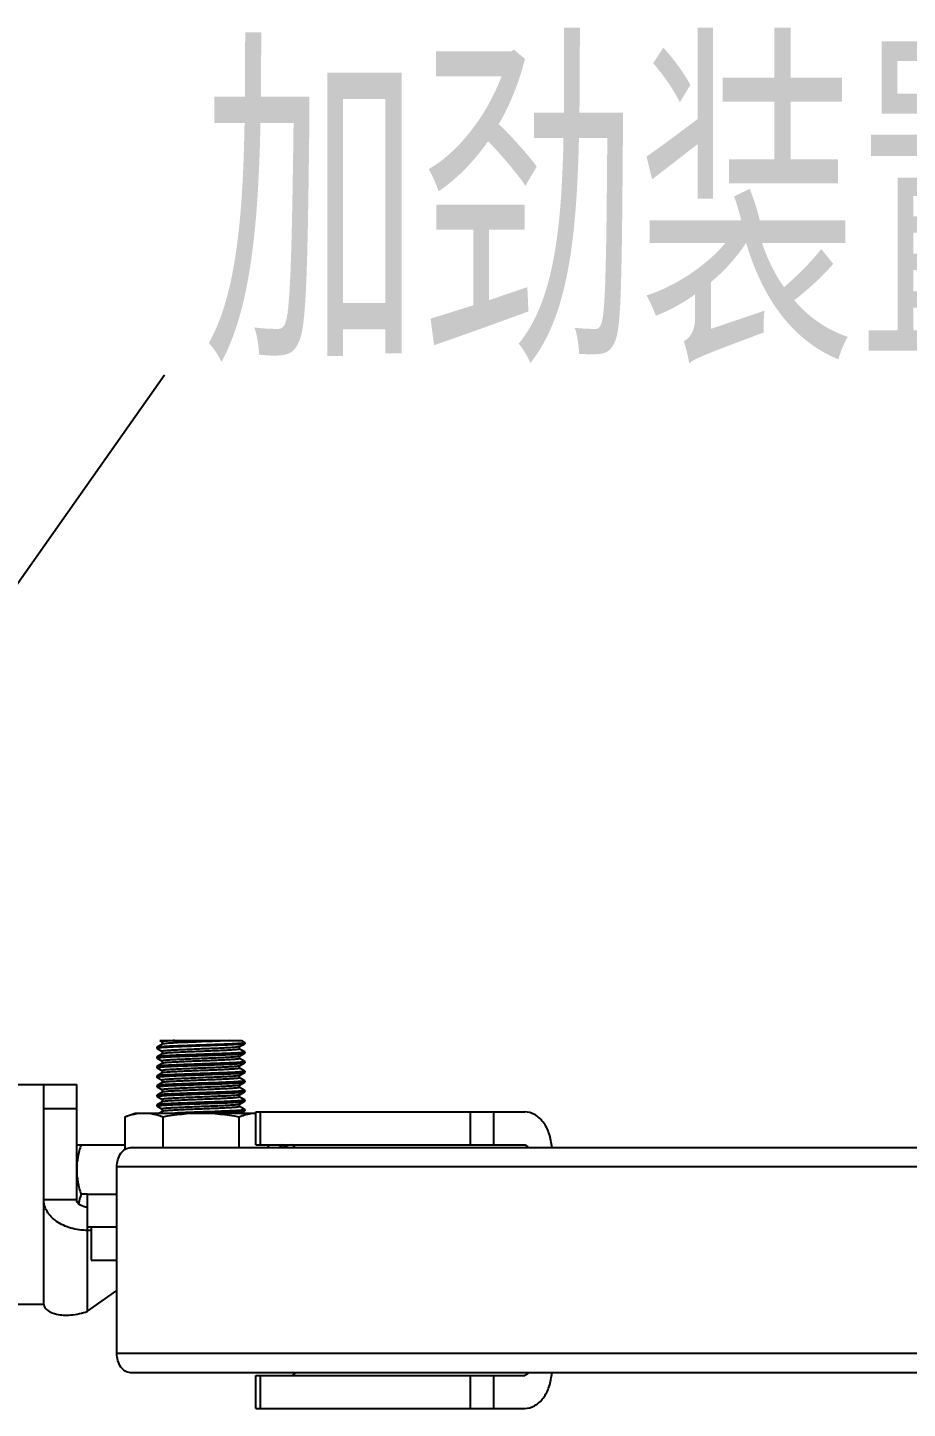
# Model space of a CAD drawing. Extents: x -409572 to -157272, y 600795 to 878326.
# Drawn here: x -391608 to -390445, y 813700 to 815526 of the extents above; entities that cross this region are included whole.
import ezdxf

# ---------------------------------------------------------------- set-up
doc = ezdxf.new("R2010")
doc.units = 0
doc.header["$LTSCALE"] = 1000
doc.header["$MEASUREMENT"] = 0
doc.layers.get('0').update_dxf_attribs({"linetype": 'CONTINUOUS'})
doc.styles.get("Standard").update_dxf_attribs({"font": 'GBENOR', "bigfont": 'GBCBIG'})

msp = doc.modelspace()

# ---------------------------------------------------------------- linework, layer by layer
at = {"linetype": 'CONTINUOUS'}
for p, q in [((-391436.9, 814178), (-391436.8, 814178.1)), ((-391436.9, 814178), (-391436.9, 814176.4)), ((-391436.9, 814178), (-391436.9, 814176.4)), ((-391436.8, 814176.3), (-391436.9, 814176.4)), ((-391436.9, 814176.4), (-391436.9, 814176.4)), ((-391430, 814182), (-391436.8, 814178.1)), ((-391436.8, 814176.3), (-391430, 814172.3)), ((-391433, 814186.8), (-391430, 814185.1)), ((-391433, 814186.8), (-391324.9, 814186.8)), ((-391430, 814185.1), (-391430, 814182)), ((-391429.9, 814182.1), (-391430, 814182)), ((-391430, 814172.4), (-391430, 814169.3)), ((-391327.8, 814178.6), (-391327.6, 814178.7)), ((-391327.6, 814178.7), (-391320.9, 814182.6)), ((-391327.6, 814175.6), (-391327.6, 814178.7)), ((-391320.9, 814171.7), (-391327.6, 814175.6)), ((-391320.9, 814184.4), (-391324.9, 814186.8)), ((-391320.7, 814184.3), (-391320.9, 814184.4)), ((-391320.7, 814182.7), (-391320.9, 814182.6)), ((-391320.9, 814171.7), (-391320.7, 814171.6)), ((-391320.7, 814184.3), (-391320.7, 814182.7)), ((-391436.8, 814165.4), (-391436.9, 814165.3)), ((-391436.9, 814165.3), (-391436.9, 814163.7)), ((-391436.9, 814165.3), (-391436.9, 814163.7)), ((-391436.8, 814163.6), (-391436.9, 814163.7)), ((-391436.9, 814163.7), (-391436.9, 814163.7)), ((-391430, 814169.3), (-391436.8, 814165.4)), ((-391436.8, 814163.6), (-391430, 814159.6)), ((-391430, 814156.6), (-391436.8, 814152.7)), ((-391429.9, 814169.4), (-391430, 814169.3)), ((-391430, 814159.7), (-391430, 814156.6)), ((-391429.9, 814156.7), (-391430, 814156.6)), ((-391429.7, 814169.5), (-391429.9, 814169.4)), ((-391327.8, 814165.9), (-391327.6, 814166)), ((-391327.6, 814166), (-391320.9, 814169.9)), ((-391327.6, 814162.9), (-391327.6, 814166)), ((-391320.9, 814159), (-391327.6, 814162.9)), ((-391327.6, 814153.3), (-391320.9, 814157.2)), ((-391320.9, 814169.9), (-391320.7, 814170)), ((-391320.9, 814159), (-391320.7, 814158.9)), ((-391320.9, 814157.2), (-391320.7, 814157.3)), ((-391320.7, 814171.6), (-391320.7, 814170)), ((-391320.7, 814171.6), (-391320.7, 814170)), ((-391320.7, 814158.9), (-391320.7, 814157.3)), ((-391320.7, 814158.9), (-391320.7, 814157.3)), ((-391436.8, 814152.7), (-391436.9, 814152.6)), ((-391436.9, 814152.6), (-391436.9, 814151)), ((-391436.9, 814152.6), (-391436.9, 814151)), ((-391436.8, 814150.9), (-391436.9, 814151)), ((-391436.9, 814151), (-391436.9, 814151)), ((-391436.8, 814140), (-391436.9, 814139.9)), ((-391436.9, 814139.9), (-391436.9, 814138.3)), ((-391436.9, 814139.9), (-391436.9, 814138.3)), ((-391436.8, 814138.1), (-391436.9, 814138.3)), ((-391436.9, 814138.3), (-391436.9, 814138.3)), ((-391436.8, 814150.9), (-391430, 814146.9)), ((-391430, 814143.9), (-391436.8, 814140)), ((-391436.8, 814138.1), (-391430, 814134.2)), ((-391430, 814147), (-391430, 814143.9)), ((-391429.9, 814144), (-391430, 814143.9)), ((-391327.8, 814153.2), (-391327.6, 814153.3)), ((-391327.8, 814140.5), (-391327.6, 814140.6)), ((-391327.6, 814150.2), (-391327.6, 814153.3)), ((-391320.9, 814146.3), (-391327.6, 814150.2)), ((-391327.6, 814140.6), (-391320.9, 814144.5)), ((-391327.6, 814137.5), (-391327.6, 814140.6)), ((-391320.9, 814133.6), (-391327.6, 814137.5)), ((-391320.9, 814146.3), (-391320.7, 814146.2)), ((-391320.9, 814144.5), (-391320.7, 814144.6)), ((-391320.7, 814146.2), (-391320.7, 814144.6)), ((-391320.7, 814146.2), (-391320.7, 814144.6)), ((-391949.6, 814128.7), (-391543, 814128.7)), ((-391586.6, 813838.3), (-391586.6, 814128.7)), ((-391543, 813976.7), (-391543, 814128.7)), ((-391436.8, 814127.3), (-391436.9, 814127.1)), ((-391436.9, 814127.1), (-391436.9, 814125.6)), ((-391436.9, 814127.1), (-391436.9, 814125.6)), ((-391436.8, 814125.4), (-391436.9, 814125.6)), ((-391436.9, 814125.6), (-391436.9, 814125.6)), ((-391430, 814131.2), (-391436.8, 814127.3)), ((-391436.8, 814125.4), (-391430, 814121.5)), ((-391430, 814118.5), (-391436.8, 814114.6)), ((-391430, 814134.3), (-391430, 814131.2)), ((-391429.9, 814131.2), (-391430, 814131.2)), ((-391430, 814121.6), (-391430, 814118.5)), ((-391429.9, 814118.5), (-391430, 814118.5)), ((-391327.8, 814127.8), (-391327.6, 814127.9)), ((-391327.6, 814127.9), (-391320.9, 814131.8)), ((-391327.6, 814124.8), (-391327.6, 814127.9)), ((-391320.9, 814120.9), (-391327.6, 814124.8)), ((-391327.6, 814115.2), (-391320.9, 814119.1)), ((-391320.9, 814133.6), (-391320.7, 814133.5)), ((-391320.9, 814131.8), (-391320.7, 814131.9)), ((-391320.9, 814120.9), (-391320.7, 814120.8)), ((-391320.9, 814119.1), (-391320.7, 814119.2)), ((-391320.7, 814133.5), (-391320.7, 814131.9)), ((-391320.7, 814133.5), (-391320.7, 814131.9)), ((-391320.7, 814120.8), (-391320.7, 814119.2)), ((-391320.7, 814120.8), (-391320.7, 814119.2)), ((-391436.8, 814114.6), (-391436.9, 814114.4)), ((-391436.9, 814114.4), (-391436.9, 814112.9)), ((-391436.9, 814114.4), (-391436.9, 814112.9)), ((-391436.8, 814112.7), (-391436.9, 814112.9)), ((-391436.9, 814112.9), (-391436.9, 814112.9)), ((-391436.8, 814101.9), (-391436.9, 814101.7)), ((-391436.9, 814101.7), (-391436.9, 814100.2)), ((-391436.9, 814101.7), (-391436.9, 814100.2)), ((-391436.8, 814100), (-391436.9, 814100.2)), ((-391436.9, 814100.2), (-391436.9, 814100.2)), ((-391436.8, 814112.7), (-391430, 814108.8)), ((-391430, 814105.8), (-391436.8, 814101.9)), ((-391436.8, 814100), (-391430, 814096.1)), ((-391430, 814108.9), (-391430, 814105.8)), ((-391429.9, 814105.8), (-391430, 814105.8)), ((-391429.7, 814105.9), (-391429.9, 814105.8)), ((-391327.8, 814115.1), (-391328, 814115)), ((-391327.8, 814115.1), (-391327.6, 814115.2)), ((-391327.8, 814102.4), (-391327.6, 814102.5)), ((-391327.6, 814112.1), (-391327.6, 814115.2)), ((-391320.9, 814108.2), (-391327.6, 814112.1)), ((-391327.6, 814102.5), (-391320.9, 814106.4)), ((-391327.6, 814099.3), (-391327.6, 814102.5)), ((-391320.9, 814095.5), (-391327.6, 814099.4)), ((-391320.9, 814108.2), (-391320.7, 814108.1)), ((-391320.9, 814106.4), (-391320.7, 814106.5)), ((-391320.7, 814108.1), (-391320.7, 814106.5)), ((-391320.7, 814108.1), (-391320.7, 814106.5)), ((-391586.6, 814096.8), (-391543, 814096.8)), ((-391479.4, 814086), (-391465.9, 814090.9)), ((-391479.4, 814086), (-391479.4, 814042.8)), ((-391465.9, 814090.9), (-391306.2, 814090.9)), ((-391430, 814093.1), (-391433.7, 814090.9)), ((-391430, 814096.2), (-391430, 814093.1)), ((-391429.9, 814093.1), (-391430, 814093.1)), ((-391429.1, 814086), (-391429.1, 814045.2)), ((-391328.5, 814086), (-391328.5, 814045.2)), ((-391325.6, 814090.9), (-391320.9, 814093.7)), ((-391320.9, 814095.5), (-391320.7, 814095.4)), ((-391320.9, 814093.7), (-391320.7, 814093.8)), ((-391320.7, 814095.4), (-391320.7, 814093.8)), ((-391320.7, 814095.4), (-391320.7, 814093.8)), ((-391306.2, 814048.8), (-391306.2, 814092.4)), ((-391306.2, 814092.4), (-390950.8, 814092.4)), ((-391299.9, 814048.8), (-391299.9, 814092.4)), ((-391022.7, 814092.4), (-391022.7, 814048.8)), ((-390991.9, 814092.4), (-390991.9, 814048.8)), ((-391543, 814048.8), (-391479.4, 814048.8)), ((-391471.8, 814045.2), (-389090.8, 814045.2)), ((-391306.2, 814048.8), (-390950.8, 814048.8)), ((-391288.1, 814048.8), (-391290.7, 814045.2)), ((-391269.3, 814047.4), (-391272.3, 814048.8)), ((-391271.8, 814048.8), (-391271.6, 814048.5)), ((-391263.6, 814045.2), (-391269.3, 814047.4)), ((-391489.8, 813772.9), (-391489.8, 814019.8)), ((-389283.3, 814019.8), (-391489.8, 814019.8)), ((-391586.6, 813976.7), (-391543, 813976.7)), ((-391528.5, 813983.5), (-391537.2, 813983.5)), ((-391528.5, 813828.7), (-391528.5, 813983.5)), ((-391528.5, 813983.5), (-391489.8, 813983.5)), ((-391489.8, 813939.9), (-391528.5, 813939.9)), ((-391524, 813935.7), (-391528.5, 813935.7)), ((-391524, 813939.9), (-391524, 813896.4)), ((-391524, 813896.4), (-391489.8, 813896.4)), ((-391528.5, 813828.7), (-391489.8, 813856.1)), ((-392610.3, 813838.3), (-391586.6, 813838.3)), ((-389283.3, 813772.9), (-391489.8, 813772.9)), ((-389090.8, 813747.5), (-391471.8, 813747.5)), ((-391306.2, 813700.3), (-391306.2, 813743.9)), ((-391306.2, 813743.9), (-390950.8, 813743.9)), ((-391299.9, 813700.3), (-391299.9, 813743.9)), ((-391022.7, 813743.9), (-391022.7, 813700.3)), ((-390991.9, 813743.9), (-390991.9, 813700.3)), ((-391306.2, 813700.3), (-390950.8, 813700.3))]:
    msp.add_line(p, q, dxfattribs=at)
msp.add_lwpolyline([(-392004.6, 814246.7), (-391427, 815067)])
msp.add_arc((-391269, 814054.4), 15, 330.2297, 332.1247, dxfattribs=at)
for points, knots in [([(-391320.9, 814182.6), (-391321, 814182.5), (-391321.6, 814182.4), (-391322.7, 814182.2), (-391324.4, 814182), (-391327.6, 814181.7), (-391332.7, 814181.4), (-391340, 814181), (-391348.8, 814180.6), (-391358.7, 814180.3), (-391369.3, 814179.9), (-391380.3, 814179.5), (-391391.2, 814179.1), (-391401.7, 814178.7), (-391411.3, 814178.4), (-391419.7, 814178), (-391425.8, 814177.7), (-391429.9, 814177.4), (-391432.3, 814177.2), (-391434.2, 814177), (-391435.6, 814176.8), (-391436.4, 814176.6), (-391436.9, 814176.5), (-391436.9, 814176.4)], [0, 0, 0, 0, 0.005436, 0.015295, 0.02956, 0.048124, 0.097458, 0.161522, 0.237979, 0.324028, 0.416511, 0.512037, 0.607098, 0.698208, 0.782022, 0.855468, 0.915857, 0.940446, 0.960989, 0.977304, 0.989257, 0.996774, 1, 1, 1, 1]), ([(-391436.8, 814178.1), (-391436.6, 814178.2), (-391436, 814178.3), (-391434.9, 814178.5), (-391433.2, 814178.7), (-391430, 814179), (-391424.9, 814179.3), (-391417.5, 814179.7), (-391408.7, 814180.1), (-391398.8, 814180.4), (-391388.1, 814180.8), (-391377.1, 814181.2), (-391366.1, 814181.6), (-391355.7, 814182), (-391346.1, 814182.3), (-391337.7, 814182.7), (-391331.5, 814183.1), (-391327.5, 814183.3), (-391325.2, 814183.5), (-391323.3, 814183.7), (-391321.9, 814183.9), (-391321.2, 814184), (-391320.7, 814184.2), (-391320.7, 814184.3)], [0, 0, 0, 0, 0.005474, 0.015397, 0.029751, 0.04843, 0.098054, 0.162473, 0.239322, 0.325768, 0.418622, 0.514456, 0.609731, 0.70093, 0.784687, 0.857913, 0.91791, 0.942239, 0.962481, 0.978455, 0.990031, 0.997145, 1, 1, 1, 1]), ([(-391413.9, 814186.8), (-391416.2, 814186.6), (-391419.4, 814186.4), (-391423.4, 814186.2), (-391425.7, 814186), (-391427.5, 814185.8), (-391428.8, 814185.6), (-391429.5, 814185.4), (-391430, 814185.2), (-391430, 814185.1)], [0, 0, 0, 0, 0.42036, 0.591474, 0.734119, 0.846922, 0.928807, 0.97931, 1, 1, 1, 1]), ([(-391327.8, 814178.6), (-391327.9, 814178.5), (-391328.5, 814178.4), (-391330.1, 814178.1), (-391333.4, 814177.8), (-391338.4, 814177.4), (-391345, 814177), (-391352.7, 814176.6), (-391361.5, 814176.3), (-391370.9, 814175.9), (-391380.6, 814175.5), (-391390.2, 814175.1), (-391399.4, 814174.7), (-391407.8, 814174.4), (-391415.2, 814174), (-391420.5, 814173.7), (-391424.1, 814173.4), (-391426.1, 814173.2), (-391427.7, 814173), (-391429, 814172.8), (-391429.6, 814172.7), (-391430, 814172.5), (-391430, 814172.4)], [0, 0, 0, 0, 0.005874, 0.016149, 0.049759, 0.099805, 0.164491, 0.241456, 0.327881, 0.420594, 0.516191, 0.611162, 0.702019, 0.785427, 0.858327, 0.918049, 0.942269, 0.962424, 0.97834, 0.989887, 0.997022, 1, 1, 1, 1]), ([(-391341.6, 814186.8), (-391345.4, 814186.5), (-391353.9, 814186.1), (-391367.2, 814185.6), (-391381.5, 814185), (-391395.6, 814184.4), (-391406.6, 814184), (-391414.5, 814183.6), (-391419.4, 814183.3), (-391423.4, 814183), (-391426.4, 814182.7), (-391428.5, 814182.4), (-391429.6, 814182.2), (-391429.9, 814182.1)], [0, 0, 0, 0, 0.131034, 0.286202, 0.452618, 0.616437, 0.764037, 0.82784, 0.883154, 0.928833, 0.963939, 0.987775, 1, 1, 1, 1]), ([(-391327.6, 814175.6), (-391327.6, 814175.5), (-391328, 814175.3), (-391328.7, 814175.2), (-391329.8, 814175), (-391331.4, 814174.8), (-391333.4, 814174.6), (-391336.8, 814174.3), (-391342, 814174), (-391349.2, 814173.6), (-391357.5, 814173.3), (-391366.4, 814172.9), (-391375.9, 814172.5), (-391385.4, 814172.1), (-391394.7, 814171.8), (-391403.5, 814171.4), (-391411.3, 814171), (-391418, 814170.6), (-391423.4, 814170.3), (-391427.1, 814169.9), (-391429, 814169.7), (-391429.7, 814169.5)], [0, 0, 0, 0, 0.002911, 0.009849, 0.021073, 0.036545, 0.056142, 0.079704, 0.137856, 0.208956, 0.290481, 0.379534, 0.472947, 0.567398, 0.659524, 0.746048, 0.823893, 0.890294, 0.942901, 0.979872, 1, 1, 1, 1]), ([(-391436.9, 814163.7), (-391436.9, 814163.8), (-391436.4, 814163.9), (-391435.6, 814164.1), (-391434.2, 814164.3), (-391432.3, 814164.5), (-391429.9, 814164.7), (-391425.8, 814165), (-391419.7, 814165.3), (-391411.3, 814165.7), (-391401.7, 814166), (-391391.2, 814166.4), (-391380.3, 814166.8), (-391369.3, 814167.2), (-391358.7, 814167.6), (-391348.8, 814167.9), (-391340, 814168.3), (-391332.7, 814168.7), (-391327.6, 814169), (-391324.4, 814169.3), (-391322.7, 814169.5), (-391321.6, 814169.7), (-391321, 814169.8), (-391320.9, 814169.9)], [0, 0, 0, 0, 0.003225, 0.010741, 0.022692, 0.039006, 0.059547, 0.084135, 0.144521, 0.217966, 0.301777, 0.392884, 0.487948, 0.583476, 0.67596, 0.762008, 0.838468, 0.902535, 0.95187, 0.970436, 0.984702, 0.994562, 1, 1, 1, 1]), ([(-391436.9, 814151), (-391436.9, 814151.1), (-391436.4, 814151.2), (-391435.6, 814151.4), (-391434.2, 814151.6), (-391432.3, 814151.8), (-391429.9, 814152), (-391425.8, 814152.3), (-391419.7, 814152.6), (-391411.3, 814153), (-391401.7, 814153.3), (-391391.2, 814153.7), (-391380.3, 814154.1), (-391369.3, 814154.5), (-391358.7, 814154.9), (-391348.8, 814155.2), (-391340, 814155.6), (-391332.7, 814156), (-391327.6, 814156.3), (-391324.4, 814156.6), (-391322.7, 814156.8), (-391321.6, 814157), (-391321, 814157.1), (-391320.9, 814157.2)], [0, 0, 0, 0, 0.003225, 0.010742, 0.022694, 0.039008, 0.059551, 0.084139, 0.144526, 0.217973, 0.301788, 0.392894, 0.487953, 0.583479, 0.675961, 0.762009, 0.838466, 0.902531, 0.951868, 0.970435, 0.984701, 0.994562, 1, 1, 1, 1]), ([(-391320.7, 814171.6), (-391320.7, 814171.5), (-391321.2, 814171.3), (-391321.9, 814171.2), (-391323.3, 814171), (-391325.2, 814170.8), (-391327.5, 814170.6), (-391331.5, 814170.3), (-391337.7, 814170), (-391346.1, 814169.6), (-391355.7, 814169.3), (-391366.1, 814168.9), (-391377.1, 814168.5), (-391388.1, 814168.1), (-391398.8, 814167.7), (-391408.7, 814167.4), (-391417.5, 814167), (-391424.9, 814166.6), (-391430, 814166.3), (-391433.2, 814166), (-391434.9, 814165.8), (-391436, 814165.6), (-391436.6, 814165.5), (-391436.8, 814165.4)], [0, 0, 0, 0, 0.002855, 0.009969, 0.021546, 0.03752, 0.057763, 0.082092, 0.142088, 0.215313, 0.299069, 0.390267, 0.485541, 0.581373, 0.674225, 0.760673, 0.837524, 0.901944, 0.951568, 0.970248, 0.984602, 0.994526, 1, 1, 1, 1]), ([(-391320.7, 814158.9), (-391320.7, 814158.8), (-391321.2, 814158.6), (-391321.9, 814158.5), (-391323.3, 814158.3), (-391325.2, 814158.1), (-391327.5, 814157.9), (-391331.5, 814157.6), (-391337.7, 814157.3), (-391346.1, 814156.9), (-391355.7, 814156.6), (-391366.1, 814156.2), (-391377.1, 814155.8), (-391388.1, 814155.4), (-391398.8, 814155), (-391408.7, 814154.6), (-391417.5, 814154.3), (-391424.9, 814153.9), (-391430, 814153.6), (-391433.2, 814153.3), (-391434.9, 814153.1), (-391436, 814152.9), (-391436.6, 814152.8), (-391436.8, 814152.7)], [0, 0, 0, 0, 0.002855, 0.009968, 0.021544, 0.037518, 0.05776, 0.082088, 0.142084, 0.21531, 0.299066, 0.390263, 0.485541, 0.581378, 0.674232, 0.760678, 0.837529, 0.901949, 0.951571, 0.970249, 0.984603, 0.994526, 1, 1, 1, 1]), ([(-391327.8, 814165.9), (-391327.9, 814165.8), (-391328.5, 814165.7), (-391330.1, 814165.4), (-391333.4, 814165.1), (-391338.4, 814164.7), (-391345, 814164.3), (-391352.7, 814163.9), (-391361.5, 814163.6), (-391370.9, 814163.2), (-391380.6, 814162.8), (-391390.2, 814162.4), (-391399.4, 814162), (-391407.8, 814161.7), (-391415.2, 814161.3), (-391420.5, 814161), (-391424.1, 814160.7), (-391426.1, 814160.5), (-391427.7, 814160.3), (-391429, 814160.1), (-391429.6, 814160), (-391430, 814159.8), (-391430, 814159.7)], [0, 0, 0, 0, 0.005874, 0.016149, 0.049759, 0.099805, 0.164491, 0.241457, 0.327881, 0.420594, 0.516191, 0.611162, 0.702019, 0.785427, 0.858326, 0.918049, 0.942267, 0.962424, 0.978338, 0.989888, 0.99702, 1, 1, 1, 1]), ([(-391327.6, 814162.9), (-391327.6, 814162.8), (-391328.1, 814162.6), (-391328.7, 814162.4), (-391329.9, 814162.3), (-391331.5, 814162.1), (-391333.6, 814161.9), (-391337.1, 814161.6), (-391342.5, 814161.3), (-391349.8, 814160.9), (-391358.3, 814160.5), (-391367.5, 814160.1), (-391377.1, 814159.8), (-391386.8, 814159.4), (-391396.2, 814159), (-391404.9, 814158.6), (-391412.7, 814158.2), (-391419.2, 814157.9), (-391424.3, 814157.5), (-391427.5, 814157.2), (-391429.2, 814156.9), (-391429.7, 814156.8), (-391429.9, 814156.7)], [0, 0, 0, 0, 0.002979, 0.01011, 0.021658, 0.037569, 0.057721, 0.081935, 0.141646, 0.214533, 0.297928, 0.388772, 0.483732, 0.579321, 0.672029, 0.758455, 0.835426, 0.900125, 0.95019, 0.983823, 0.994112, 1, 1, 1, 1]), ([(-391436.9, 814138.3), (-391436.9, 814138.4), (-391436.4, 814138.5), (-391435.6, 814138.7), (-391434.2, 814138.9), (-391432.3, 814139.1), (-391429.9, 814139.3), (-391425.8, 814139.5), (-391419.7, 814139.9), (-391411.3, 814140.3), (-391401.7, 814140.6), (-391391.2, 814141), (-391380.3, 814141.4), (-391369.3, 814141.8), (-391358.7, 814142.2), (-391348.8, 814142.5), (-391340, 814142.9), (-391332.7, 814143.3), (-391327.6, 814143.6), (-391324.4, 814143.9), (-391322.7, 814144.1), (-391321.6, 814144.3), (-391321, 814144.4), (-391320.9, 814144.5)], [0, 0, 0, 0, 0.003225, 0.010742, 0.022693, 0.039008, 0.059551, 0.084139, 0.144525, 0.217968, 0.30178, 0.392886, 0.487947, 0.583471, 0.675953, 0.762004, 0.838465, 0.902532, 0.951868, 0.970435, 0.984701, 0.994562, 1, 1, 1, 1]), ([(-391320.7, 814146.2), (-391320.7, 814146.1), (-391321.2, 814145.9), (-391321.9, 814145.8), (-391323.3, 814145.6), (-391325.2, 814145.4), (-391327.5, 814145.2), (-391331.5, 814144.9), (-391337.7, 814144.6), (-391346.1, 814144.2), (-391355.7, 814143.9), (-391366.1, 814143.5), (-391377.1, 814143.1), (-391388.1, 814142.7), (-391398.8, 814142.3), (-391408.7, 814141.9), (-391417.5, 814141.6), (-391424.9, 814141.2), (-391430, 814140.9), (-391433.2, 814140.6), (-391434.9, 814140.4), (-391436, 814140.2), (-391436.6, 814140.1), (-391436.8, 814140)], [0, 0, 0, 0, 0.002855, 0.009969, 0.021546, 0.03752, 0.057763, 0.082092, 0.142089, 0.215318, 0.299077, 0.390275, 0.485549, 0.581383, 0.674236, 0.760681, 0.837528, 0.901946, 0.95157, 0.970249, 0.984603, 0.994526, 1, 1, 1, 1]), ([(-391328.1, 814153.1), (-391328.8, 814152.9), (-391330.9, 814152.6), (-391334.7, 814152.2), (-391340.1, 814151.9), (-391346.9, 814151.5), (-391354.7, 814151.2), (-391366.7, 814150.6), (-391379.1, 814150.2), (-391391.6, 814149.7), (-391400.5, 814149.3), (-391408.7, 814148.9), (-391415.8, 814148.5), (-391420.9, 814148.2), (-391424.3, 814148), (-391426.3, 814147.8), (-391427.8, 814147.6), (-391429, 814147.4), (-391429.6, 814147.3), (-391430, 814147.1), (-391430, 814147)], [0, 0, 0, 0, 0.02164, 0.059864, 0.113419, 0.180452, 0.258616, 0.345169, 0.53109, 0.623921, 0.712302, 0.793127, 0.863558, 0.921128, 0.944446, 0.963837, 0.979144, 0.990248, 0.997114, 1, 1, 1, 1]), ([(-391327.8, 814140.5), (-391327.9, 814140.4), (-391328.5, 814140.3), (-391330.1, 814140), (-391333.4, 814139.7), (-391338.4, 814139.3), (-391345, 814138.9), (-391352.7, 814138.5), (-391361.5, 814138.2), (-391370.9, 814137.8), (-391380.6, 814137.4), (-391390.2, 814137), (-391399.4, 814136.6), (-391407.8, 814136.3), (-391415.2, 814135.9), (-391420.5, 814135.5), (-391424.1, 814135.3), (-391426.1, 814135.1), (-391427.7, 814134.9), (-391429, 814134.7), (-391429.6, 814134.6), (-391430, 814134.4), (-391430, 814134.3)], [0, 0, 0, 0, 0.005876, 0.016149, 0.049758, 0.099805, 0.164491, 0.241457, 0.327882, 0.420595, 0.516192, 0.611162, 0.702019, 0.785427, 0.858326, 0.918048, 0.942268, 0.962423, 0.978339, 0.989887, 0.997021, 1, 1, 1, 1]), ([(-391327.6, 814150.2), (-391327.6, 814150.1), (-391328.1, 814149.9), (-391328.7, 814149.7), (-391329.9, 814149.6), (-391331.5, 814149.4), (-391333.6, 814149.2), (-391337.1, 814148.9), (-391342.5, 814148.6), (-391349.8, 814148.2), (-391358.3, 814147.8), (-391367.5, 814147.4), (-391377.1, 814147.1), (-391386.8, 814146.7), (-391396.2, 814146.3), (-391404.9, 814145.9), (-391412.7, 814145.5), (-391419.2, 814145.2), (-391424.3, 814144.8), (-391427.5, 814144.5), (-391429.2, 814144.2), (-391429.7, 814144.1), (-391429.9, 814144)], [0, 0, 0, 0, 0.002978, 0.010111, 0.021657, 0.037569, 0.05772, 0.081936, 0.141647, 0.214533, 0.297928, 0.388772, 0.483731, 0.57932, 0.672029, 0.758455, 0.835427, 0.900125, 0.95019, 0.983823, 0.99411, 1, 1, 1, 1]), ([(-391327.6, 814137.5), (-391327.6, 814137.4), (-391328.1, 814137.2), (-391328.7, 814137), (-391329.9, 814136.8), (-391331.5, 814136.7), (-391333.6, 814136.5), (-391337.1, 814136.2), (-391342.5, 814135.9), (-391349.8, 814135.5), (-391358.3, 814135.1), (-391367.5, 814134.7), (-391377.1, 814134.4), (-391386.8, 814134), (-391396.2, 814133.6), (-391404.9, 814133.2), (-391412.7, 814132.8), (-391419.2, 814132.5), (-391424.3, 814132.1), (-391427.5, 814131.8), (-391429.2, 814131.5), (-391429.7, 814131.3), (-391429.9, 814131.2)], [0, 0, 0, 0, 0.002978, 0.010111, 0.021656, 0.037569, 0.05772, 0.081935, 0.141646, 0.214533, 0.297927, 0.388772, 0.483731, 0.579321, 0.67203, 0.758455, 0.835427, 0.900125, 0.95019, 0.983823, 0.994112, 1, 1, 1, 1]), ([(-391436.9, 814125.6), (-391436.9, 814125.7), (-391436.4, 814125.8), (-391435.6, 814126), (-391434.2, 814126.2), (-391432.3, 814126.4), (-391429.9, 814126.6), (-391425.8, 814126.8), (-391419.7, 814127.2), (-391411.3, 814127.5), (-391401.7, 814127.9), (-391391.2, 814128.3), (-391380.3, 814128.7), (-391369.3, 814129.1), (-391358.7, 814129.4), (-391348.8, 814129.8), (-391340, 814130.2), (-391332.7, 814130.6), (-391327.6, 814130.9), (-391324.4, 814131.2), (-391322.7, 814131.4), (-391321.6, 814131.6), (-391321, 814131.7), (-391320.9, 814131.8)], [0, 0, 0, 0, 0.003225, 0.010741, 0.022692, 0.039006, 0.059547, 0.084135, 0.144521, 0.217967, 0.30178, 0.392887, 0.48795, 0.583479, 0.675962, 0.76201, 0.838468, 0.902535, 0.95187, 0.970436, 0.984702, 0.994562, 1, 1, 1, 1]), ([(-391436.9, 814112.9), (-391436.9, 814113), (-391436.4, 814113.1), (-391435.6, 814113.3), (-391434.2, 814113.5), (-391432.3, 814113.7), (-391429.9, 814113.9), (-391425.8, 814114.1), (-391419.7, 814114.5), (-391411.3, 814114.8), (-391401.7, 814115.2), (-391391.2, 814115.6), (-391380.3, 814116), (-391369.3, 814116.4), (-391358.7, 814116.7), (-391348.8, 814117.1), (-391340, 814117.5), (-391332.7, 814117.9), (-391327.6, 814118.2), (-391324.4, 814118.5), (-391322.7, 814118.7), (-391321.6, 814118.9), (-391321, 814119), (-391320.9, 814119.1)], [0, 0, 0, 0, 0.003225, 0.010742, 0.022694, 0.039009, 0.059552, 0.08414, 0.144527, 0.217974, 0.301788, 0.392895, 0.487953, 0.583477, 0.675959, 0.762007, 0.838465, 0.902531, 0.951868, 0.970435, 0.984701, 0.994562, 1, 1, 1, 1]), ([(-391320.7, 814133.5), (-391320.7, 814133.4), (-391321.2, 814133.2), (-391321.9, 814133.1), (-391323.3, 814132.9), (-391325.2, 814132.7), (-391327.5, 814132.5), (-391331.5, 814132.2), (-391337.7, 814131.9), (-391346.1, 814131.5), (-391355.7, 814131.1), (-391366.1, 814130.8), (-391377.1, 814130.4), (-391388.1, 814130), (-391398.8, 814129.6), (-391408.7, 814129.2), (-391417.5, 814128.9), (-391424.9, 814128.5), (-391430, 814128.2), (-391433.2, 814127.9), (-391434.9, 814127.7), (-391436, 814127.5), (-391436.6, 814127.4), (-391436.8, 814127.3)], [0, 0, 0, 0, 0.002855, 0.009968, 0.021545, 0.037519, 0.057762, 0.08209, 0.142086, 0.21531, 0.299066, 0.390263, 0.485539, 0.581372, 0.674224, 0.760672, 0.837524, 0.901944, 0.951568, 0.970248, 0.984602, 0.994526, 1, 1, 1, 1]), ([(-391320.7, 814120.8), (-391320.7, 814120.7), (-391321.2, 814120.5), (-391321.9, 814120.4), (-391323.3, 814120.2), (-391325.2, 814120), (-391327.5, 814119.8), (-391331.5, 814119.5), (-391337.7, 814119.2), (-391346.1, 814118.8), (-391355.7, 814118.4), (-391366.1, 814118.1), (-391377.1, 814117.7), (-391388.1, 814117.3), (-391398.8, 814116.9), (-391408.7, 814116.5), (-391417.5, 814116.2), (-391424.9, 814115.8), (-391430, 814115.5), (-391433.2, 814115.2), (-391434.9, 814115), (-391436, 814114.8), (-391436.6, 814114.7), (-391436.8, 814114.6)], [0, 0, 0, 0, 0.002855, 0.009969, 0.021545, 0.037519, 0.05776, 0.082088, 0.142085, 0.215312, 0.29907, 0.390268, 0.485546, 0.581383, 0.674236, 0.760681, 0.83753, 0.901949, 0.951572, 0.970249, 0.984603, 0.994526, 1, 1, 1, 1]), ([(-391327.8, 814127.8), (-391327.9, 814127.7), (-391328.5, 814127.6), (-391330.1, 814127.3), (-391333.4, 814127), (-391338.4, 814126.6), (-391345, 814126.2), (-391352.7, 814125.8), (-391361.5, 814125.5), (-391370.9, 814125.1), (-391380.6, 814124.7), (-391390.2, 814124.3), (-391399.4, 814123.9), (-391407.8, 814123.5), (-391415.2, 814123.2), (-391420.5, 814122.8), (-391424.1, 814122.6), (-391426.1, 814122.4), (-391427.7, 814122.2), (-391429, 814122), (-391429.6, 814121.9), (-391430, 814121.7), (-391430, 814121.6)], [0, 0, 0, 0, 0.005874, 0.016149, 0.049758, 0.099805, 0.164491, 0.241456, 0.327881, 0.420594, 0.516191, 0.611162, 0.702019, 0.785427, 0.858327, 0.918049, 0.942268, 0.962424, 0.978338, 0.989888, 0.997021, 1, 1, 1, 1]), ([(-391327.6, 814124.8), (-391327.6, 814124.7), (-391328.1, 814124.5), (-391328.7, 814124.3), (-391329.9, 814124.1), (-391331.5, 814124), (-391333.6, 814123.8), (-391337.1, 814123.5), (-391342.5, 814123.2), (-391349.8, 814122.8), (-391358.3, 814122.4), (-391367.5, 814122), (-391377.1, 814121.6), (-391386.8, 814121.3), (-391396.2, 814120.9), (-391404.9, 814120.5), (-391412.7, 814120.1), (-391419.2, 814119.8), (-391424.3, 814119.4), (-391427.5, 814119.1), (-391429.2, 814118.8), (-391429.7, 814118.6), (-391429.9, 814118.5)], [0, 0, 0, 0, 0.002979, 0.01011, 0.021658, 0.037569, 0.057721, 0.081935, 0.141647, 0.214533, 0.297928, 0.388772, 0.483732, 0.57932, 0.672029, 0.758455, 0.835426, 0.900125, 0.950189, 0.983823, 0.994111, 1, 1, 1, 1]), ([(-391436.9, 814100.2), (-391436.9, 814100.3), (-391436.4, 814100.4), (-391435.6, 814100.6), (-391434.2, 814100.8), (-391432.3, 814101), (-391429.9, 814101.2), (-391425.8, 814101.4), (-391419.7, 814101.8), (-391411.3, 814102.1), (-391401.7, 814102.5), (-391391.2, 814102.9), (-391380.3, 814103.3), (-391369.3, 814103.7), (-391358.7, 814104), (-391348.8, 814104.4), (-391340, 814104.8), (-391332.7, 814105.2), (-391327.6, 814105.5), (-391324.4, 814105.8), (-391322.7, 814106), (-391321.6, 814106.1), (-391321, 814106.3), (-391320.9, 814106.4)], [0, 0, 0, 0, 0.003224, 0.010741, 0.022692, 0.039006, 0.059548, 0.084136, 0.144522, 0.217964, 0.301775, 0.392882, 0.487945, 0.583471, 0.675954, 0.762005, 0.838466, 0.902533, 0.951869, 0.970435, 0.984701, 0.994562, 1, 1, 1, 1]), ([(-391320.7, 814108.1), (-391320.7, 814108), (-391321.2, 814107.8), (-391321.9, 814107.7), (-391323.3, 814107.5), (-391325.2, 814107.3), (-391327.5, 814107.1), (-391331.5, 814106.8), (-391337.7, 814106.5), (-391346.1, 814106.1), (-391355.7, 814105.7), (-391366.1, 814105.4), (-391377.1, 814105), (-391388.1, 814104.6), (-391398.8, 814104.2), (-391408.7, 814103.8), (-391417.5, 814103.4), (-391424.9, 814103.1), (-391430, 814102.7), (-391433.2, 814102.5), (-391434.9, 814102.3), (-391436, 814102.1), (-391436.6, 814102), (-391436.8, 814101.9)], [0, 0, 0, 0, 0.002855, 0.009969, 0.021546, 0.037521, 0.057764, 0.082093, 0.14209, 0.215317, 0.299076, 0.390274, 0.485548, 0.581381, 0.674233, 0.760678, 0.837526, 0.901945, 0.951569, 0.970248, 0.984602, 0.994526, 1, 1, 1, 1]), ([(-391328, 814115), (-391328.6, 814114.8), (-391330.6, 814114.5), (-391334.3, 814114.2), (-391339.6, 814113.8), (-391346.3, 814113.4), (-391354.1, 814113.1), (-391362.9, 814112.7), (-391372.2, 814112.3), (-391381.7, 814111.9), (-391391.2, 814111.6), (-391400.2, 814111.2), (-391408.4, 814110.8), (-391415.6, 814110.4), (-391420.8, 814110.1), (-391424.3, 814109.8), (-391426.3, 814109.7), (-391427.8, 814109.5), (-391429, 814109.3), (-391429.6, 814109.1), (-391430, 814109), (-391430, 814108.9)], [0, 0, 0, 0, 0.019944, 0.056762, 0.109253, 0.175577, 0.253383, 0.339903, 0.432057, 0.52656, 0.620045, 0.70918, 0.79079, 0.861971, 0.920194, 0.943786, 0.963408, 0.9789, 0.990139, 0.997086, 1, 1, 1, 1]), ([(-391327.8, 814102.4), (-391327.9, 814102.3), (-391328.5, 814102.1), (-391330.1, 814101.8), (-391333.4, 814101.5), (-391338.4, 814101.2), (-391345, 814100.8), (-391352.7, 814100.4), (-391361.5, 814100), (-391370.9, 814099.7), (-391380.6, 814099.3), (-391390.2, 814098.9), (-391399.4, 814098.5), (-391407.8, 814098.1), (-391415.2, 814097.8), (-391420.5, 814097.4), (-391424.1, 814097.2), (-391426.1, 814097), (-391427.7, 814096.8), (-391429, 814096.6), (-391429.6, 814096.4), (-391430, 814096.3), (-391430, 814096.2)], [0, 0, 0, 0, 0.005875, 0.016149, 0.049759, 0.099805, 0.164492, 0.241457, 0.327882, 0.420594, 0.516191, 0.611162, 0.702019, 0.785427, 0.858326, 0.918049, 0.942268, 0.962424, 0.978338, 0.989888, 0.99702, 1, 1, 1, 1]), ([(-391327.6, 814099.3), (-391327.6, 814099.2), (-391328.1, 814099.1), (-391328.7, 814098.9), (-391329.9, 814098.7), (-391331.5, 814098.5), (-391333.6, 814098.4), (-391337.1, 814098.1), (-391342.5, 814097.8), (-391349.8, 814097.4), (-391358.3, 814097), (-391367.5, 814096.6), (-391377.1, 814096.2), (-391386.8, 814095.9), (-391396.2, 814095.5), (-391404.9, 814095.1), (-391412.7, 814094.7), (-391419.2, 814094.3), (-391424.3, 814094), (-391427.5, 814093.7), (-391429.2, 814093.4), (-391429.7, 814093.2), (-391429.9, 814093.1)], [0, 0, 0, 0, 0.002978, 0.01011, 0.021657, 0.037569, 0.057721, 0.081935, 0.141646, 0.214533, 0.297927, 0.388772, 0.483732, 0.579321, 0.67203, 0.758455, 0.835427, 0.900125, 0.95019, 0.983823, 0.994112, 1, 1, 1, 1]), ([(-391327.6, 814112.1), (-391327.6, 814112), (-391328.1, 814111.8), (-391328.7, 814111.6), (-391329.9, 814111.4), (-391331.4, 814111.3), (-391333.4, 814111.1), (-391336.9, 814110.8), (-391342.2, 814110.5), (-391349.4, 814110.1), (-391357.7, 814109.7), (-391366.7, 814109.4), (-391376.2, 814109), (-391385.8, 814108.6), (-391395.1, 814108.2), (-391403.9, 814107.8), (-391411.7, 814107.5), (-391418.4, 814107.1), (-391423.6, 814106.8), (-391427.2, 814106.4), (-391429.1, 814106.1), (-391429.7, 814105.9)], [0, 0, 0, 0, 0.00293, 0.009924, 0.021241, 0.036839, 0.056595, 0.080345, 0.138946, 0.21056, 0.292623, 0.382193, 0.476053, 0.570834, 0.663131, 0.749631, 0.827228, 0.893142, 0.945019, 0.981028, 1, 1, 1, 1]), ([(-391479.4, 814086), (-391475.3, 814087.5), (-391467.1, 814090), (-391458.5, 814090.9), (-391454.3, 814090.9)], [0, 0, 0, 0, 0.506411, 1, 1, 1, 1]), ([(-391454.3, 814090.9), (-391450, 814090.9), (-391441.5, 814090), (-391433.2, 814087.5), (-391429.1, 814086)], [0, 0, 0, 0, 0.493589, 1, 1, 1, 1]), ([(-391320.7, 814095.4), (-391320.7, 814095.3), (-391321, 814095.2), (-391321.4, 814095.1), (-391322.1, 814094.9), (-391323.5, 814094.7), (-391326, 814094.5), (-391329.7, 814094.2), (-391334.3, 814094), (-391339.8, 814093.7), (-391346, 814093.4), (-391355.4, 814093), (-391368.1, 814092.6), (-391383.6, 814092), (-391398.8, 814091.5), (-391408.7, 814091.1), (-391413.3, 814090.9)], [0, 0, 0, 0, 0.002115, 0.006819, 0.014376, 0.024804, 0.054125, 0.094291, 0.144561, 0.203991, 0.271458, 0.345683, 0.50868, 0.68068, 0.848679, 1, 1, 1, 1]), ([(-391370.3, 814090.9), (-391364.1, 814091.1), (-391355.1, 814091.5), (-391343.6, 814091.9), (-391336.4, 814092.3), (-391330.4, 814092.6), (-391325.9, 814092.9), (-391323, 814093.2), (-391321.5, 814093.5), (-391321, 814093.6), (-391320.9, 814093.7)], [0, 0, 0, 0, 0.377797, 0.545491, 0.692435, 0.814388, 0.907853, 0.970196, 0.989179, 1, 1, 1, 1]), ([(-391328.5, 814086), (-391326.7, 814086.7), (-391319.5, 814089.1), (-391311.9, 814090.6), (-391306.2, 814090.9)], [0, 0, 0, 0, 0.255201, 1, 1, 1, 1]), ([(-390914.9, 814045.2), (-390915.3, 814051.4), (-390917.4, 814063.3), (-390925.1, 814078.8), (-390936.5, 814089.6), (-390946.2, 814092.4), (-390950.8, 814092.4)], [0, 0, 0, 0, 0.28827, 0.554385, 0.789199, 1, 1, 1, 1]), ([(-391537.2, 814048.8), (-391539, 814043.5), (-391541.9, 814032.8), (-391543, 814021.7), (-391543, 814016.1)], [0, 0, 0, 0, 0.501873, 1, 1, 1, 1]), ([(-391489.8, 814019.8), (-391489.8, 814026), (-391487.4, 814037.6), (-391476.8, 814045.2), (-391471.8, 814045.2)], [0, 0, 0, 0, 0.559767, 1, 1, 1, 1]), ([(-391276, 814048.9), (-391275.6, 814048.6), (-391273.7, 814047.3), (-391271.7, 814046.1), (-391270.1, 814045.2)], [0, 0, 0, 0, 0.2275, 1, 1, 1, 1]), ([(-390950.8, 814048.8), (-390950.3, 814048.8), (-390948.4, 814048.4), (-390946.9, 814046.6), (-390946.4, 814045.2)], [0, 0, 0, 0, 0.22722, 1, 1, 1, 1]), ([(-391543, 814016.1), (-391543, 814010.6), (-391541.9, 813999.5), (-391539, 813988.7), (-391537.2, 813983.5)], [0, 0, 0, 0, 0.498127, 1, 1, 1, 1]), ([(-391528.5, 813935.7), (-391536, 813935.7), (-391550.5, 813937.6), (-391569.5, 813946.2), (-391583.1, 813959.6), (-391586.6, 813971.3), (-391586.6, 813976.7)], [0, 0, 0, 0, 0.287969, 0.555344, 0.790533, 1, 1, 1, 1]), ([(-391528.5, 813966.5), (-391532.1, 813966.5), (-391538.7, 813967.8), (-391543, 813973.9), (-391543, 813976.7)], [0, 0, 0, 0, 0.55976, 1, 1, 1, 1]), ([(-391586.6, 813838.3), (-391586.6, 813831.1), (-391573.3, 813825), (-391560.5, 813823.6), (-391546.4, 813823.8), (-391535.7, 813826.2), (-391528.5, 813828.7)], [0, 0, 0, 0, 0.34128, 0.481725, 0.640517, 1, 1, 1, 1]), ([(-391471.8, 813747.5), (-391476.8, 813747.5), (-391487.4, 813755.1), (-391489.8, 813766.7), (-391489.8, 813772.9)], [0, 0, 0, 0, 0.440233, 1, 1, 1, 1]), ([(-390950.8, 813700.3), (-390946.2, 813700.3), (-390936.5, 813703.1), (-390925.1, 813714), (-390917.4, 813729.4), (-390915.3, 813741.3), (-390914.9, 813747.5)], [0, 0, 0, 0, 0.210801, 0.445615, 0.71173, 1, 1, 1, 1]), ([(-390946.4, 813747.5), (-390946.6, 813747), (-390947.5, 813745.2), (-390949.4, 813743.9), (-390950.8, 813743.9)], [0, 0, 0, 0, 0.2888, 1, 1, 1, 1])]:
    msp.add_open_spline(points, degree=3, knots=knots, dxfattribs=at)
for points in [[(-391327.8, 814153.2), (-391327.9, 814153.1), (-391328, 814153.1), (-391328.1, 814153.1)], [(-391429.1, 814086), (-391412.6, 814089), (-391395.7, 814090.9), (-391378.8, 814090.9)], [(-391378.8, 814090.9), (-391362, 814090.9), (-391345.1, 814089), (-391328.5, 814086)], [(-391255.8, 814047.4), (-391256.5, 814048.2), (-391257.7, 814048.8), (-391258.8, 814048.8)], [(-391256, 814046.9), (-391256.3, 814046.3), (-391256.7, 814045.7), (-391257.2, 814045.1)], [(-391254.4, 814045.2), (-391254.7, 814046), (-391255.2, 814046.8), (-391255.8, 814047.4)], [(-391537.2, 813983.5), (-391538.5, 813979.4), (-391539.7, 813975.3), (-391540.7, 813971.2)], [(-391258.8, 813743.9), (-391257.8, 813743.9), (-391256.7, 813744.4), (-391255.9, 813745.2)], [(-391254.5, 813747.5), (-391254.8, 813746.6), (-391255.3, 813745.8), (-391255.9, 813745.2)]]:
    msp.add_open_spline(points, degree=3, dxfattribs=at)

# ---------------------------------------------------------------- texts
msp.add_text('加劲装置', height=400, rotation=360).set_placement((-391376.4, 815084.7))

doc.saveas('drawing.dxf')
